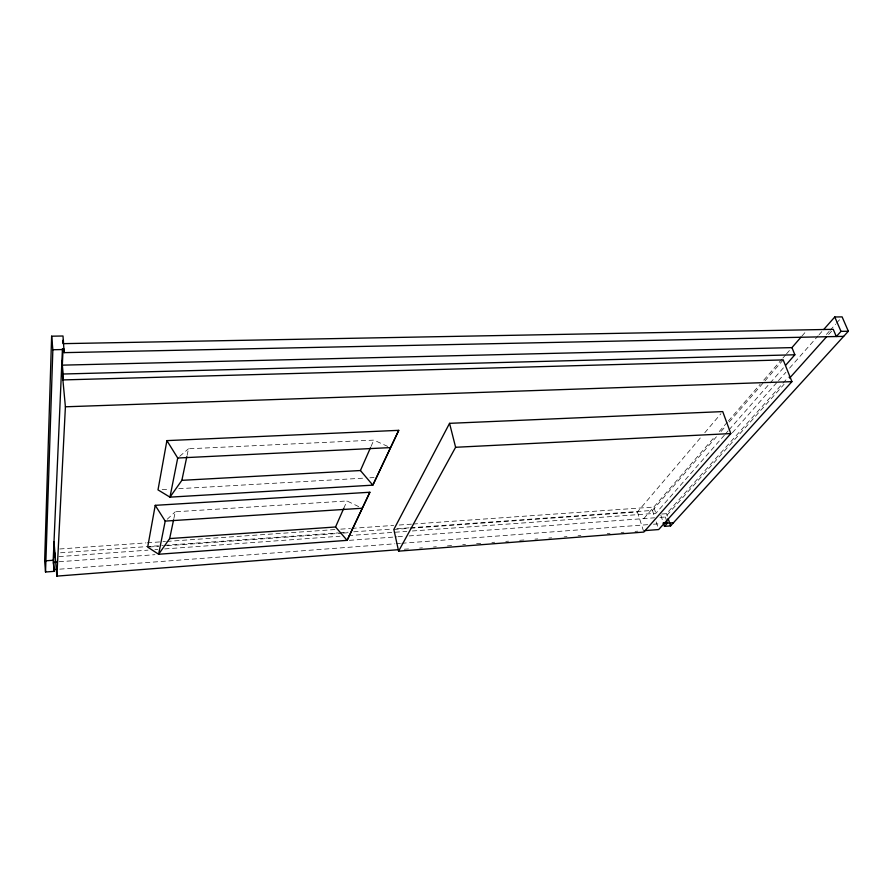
<?xml version="1.0" encoding="UTF-8"?>
<svg xmlns="http://www.w3.org/2000/svg" width="893" height="893" viewBox="0 0 893 893"><rect width="100%" height="100%" fill="white"/><g stroke="black" fill="none" stroke-linecap="round" stroke-linejoin="round"><path stroke-width="0.67" stroke-dasharray="4.46 3.35" d="M173.867 518.487L175.274 511.789L347.009 500.962L359.566 507.045M187.106 455.352L188.49 448.777L373.843 440.115L387.808 446.455M343.738 508.396L347.009 500.962M371.041 446.455L373.843 440.115M410.445 528.265L637.423 511.99L701.184 436.956M704.778 432.737L720.93 413.705M643.797 518.599L714.701 436.777M719.245 431.531L727.415 422.088M728.331 421.038L760.133 384.325M763.772 380.128L781.944 359.153M782.86 358.104L785.583 354.956M786.499 353.907L791.946 347.611M801.925 336.092L805.553 331.906M410.68 527.73L652.459 510.428L716.454 436.755M721.031 431.486L725.596 426.229M729.257 422.009L763.995 382.014M764.91 380.965L783.194 359.912M412.365 530.978L655.853 513.33L724.446 435.092M725.362 434.054L728.096 430.917M729.012 429.879L769.253 383.979M770.168 382.941L783.887 367.291M732.405 432.759L777.602 381.657M778.517 380.608L785.896 372.269M789.591 368.095L818.178 335.757M819.104 334.719L821.861 331.582M661.691 514.033L666.546 513.676L782.045 384.202M782.971 383.164L788.519 376.958M826.405 334.484L829.173 331.381M830.099 330.343L835.647 324.126M836.562 323.087L840.257 318.946M659.972 517.404L665.352 517.014L784.076 384.291M828.604 334.518L833.236 329.338M167.214 519.235L175.274 511.789M179.672 456.345L188.49 448.777M404.328 549.228L408.503 548.916M419.621 548.045L422.4 547.833M433.518 546.974L436.297 546.762M447.415 545.902L451.579 545.578M462.708 544.719L465.487 544.496M476.605 543.636L480.769 543.312M491.887 542.453L494.666 542.241M505.784 541.381L508.564 541.169M519.681 540.31L523.856 539.986M534.974 539.126L537.753 538.903M548.871 538.044L551.651 537.832M564.164 536.86L566.943 536.648M578.061 535.789L580.841 535.577M607.24 533.534L610.019 533.311M621.148 532.451L623.928 532.239M635.046 531.38L637.825 531.168M59.764 569.154L394.862 543.792M396.246 543.692L400.421 543.379M401.805 543.268L647.916 524.649M653.475 524.224L660.429 523.7M59.139 561.753L154.958 554.676M349.386 540.332L396.604 536.849M397.988 536.738L403.547 536.336M409.106 535.923L654.58 517.806M60.512 552.789L163.341 545.433M164.725 545.333L338.425 532.898M339.809 532.797L348.147 532.206M353.706 531.804L391.223 529.125M396.782 528.723L409.284 527.83M149.075 547.007L158.753 546.315M167.058 545.712L341.405 533.21M342.789 533.121L348.326 532.719M393.846 529.46L409.061 528.366M58.96 556.596L148.004 550.144M154.958 549.63L157.737 549.429M164.703 548.927L340.01 536.224M348.359 535.621L406.795 531.38M59.719 548.983L145.983 542.888M147.367 542.799L165.462 541.515M166.846 541.415L335.199 529.538M340.758 529.147L350.502 528.455M351.887 528.355L393.634 525.419M399.193 525.017L411.718 524.135M413.113 524.035L653.81 507.057L655.853 513.33M162.169 489.643L169.09 489.252M178.779 488.694L364.344 478.112M369.881 477.8L374.033 477.565M666.546 513.676L667.361 516.121M665.352 517.014L666.569 520.708M660.876 515.35L662.885 521.467M652.459 510.428L654.524 516.801M656.188 521.903L658.666 529.549M637.423 511.99L643.831 532.072"/><path stroke-width="1.34" d="M56.359 561.954L53.58 562.155L54.116 571.353L45.532 572.011L44.65 560.882L51.627 336.192L63.001 336.002L64.151 352.646L843.651 336.371M45.532 572.011L52.854 349.732L51.627 336.192M54.116 571.353L53.2 560.257L62.454 348.605M53.502 563.941L54.149 549.374M63.057 349.018L62.331 365.148L791.946 347.611L801.021 337.141M823.714 329.506L834.776 316.982L842.11 316.881L848.35 331.236L840.983 331.37L836.328 336.527L833.236 329.338L63.291 343.649L63.436 340.49M54.953 553.18L54.786 556.897L53.837 545.623M61.918 360.739L63.169 374.011L62.89 379.927L783.194 359.912L791.924 381.646L658.666 529.549L644.768 530.621M398.769 549.664L56.873 576.119L65.401 406.795L61.662 366.71M155.226 505.338L147.691 547.108L158.63 554.252L347.12 540.354L369.881 492.244L155.226 505.338L165.205 521.099L158.63 554.252L169.659 538.579L173.588 519.826M166.902 440.617L158.005 489.877L169.96 497.144L372.839 485.156L398.758 430.337L166.902 440.617L177.718 458.02L169.96 497.144L181.871 480.334L186.838 456.658M169.659 538.579L335.545 526.982L343.738 508.396M181.871 480.334L360.426 470.533L370.483 447.717M369.881 492.244L347.12 540.354L335.545 526.982M398.758 430.337L372.839 485.156L360.426 470.533M449.559 423.338L393.846 529.46L398.602 551.148L643.831 532.072L730.809 433.574L722.727 411.595L449.559 423.338L455.609 447.281L398.602 551.148M785.717 365.204L794.87 354.778L791.946 347.611M789.646 378.063L826.751 336.594M663.287 522.695L664.492 526.368L667.384 523.175L666.569 520.708M664.492 526.368L670.587 525.899L848.35 331.236M54.205 569.578L56.985 569.366M663.209 523.488L673.501 522.706M44.65 560.882L53.2 560.257M165.205 521.099L362.078 508.251M455.609 447.281L730.809 433.574M177.718 458.02L390.341 447.605M65.401 406.795L791.924 381.646M63.169 374.011L794.87 354.778M52.854 349.732L64.285 349.509M834.776 316.982L840.983 331.37M668.165 518.565L670.587 525.899M62.968 340.289L63.291 343.649M63.783 348.783L64.151 352.646M54.004 541.872L56.873 576.119"/></g></svg>
